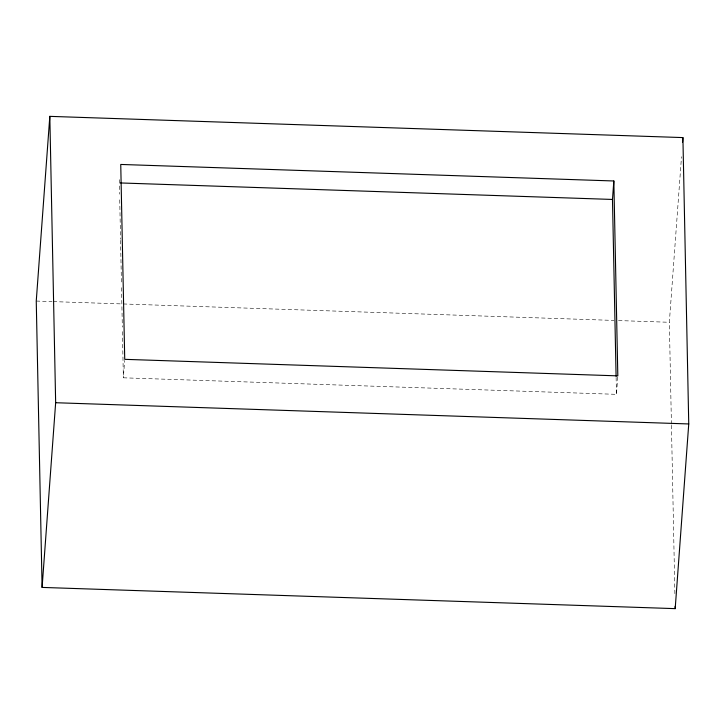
<?xml version="1.0" encoding="UTF-8"?>
<svg xmlns="http://www.w3.org/2000/svg" width="725" height="725" viewBox="0 0 725 725"><rect width="100%" height="100%" fill="white"/><g stroke="black" fill="none" stroke-linecap="round" stroke-linejoin="round"><path stroke-width="0.54" stroke-dasharray="3.62 2.72" d="M119.634 179.655L119.625 194.173M617.736 376.955L616.458 394.337L123.368 377.807L124.646 360.425M671.423 424.143L669.347 322.281L681.5 156.736M36.25 301.047L52.073 301.573M53.206 301.618L122.172 303.929M123.304 303.965L613.948 320.423M618.47 320.568L669.347 322.281M671.45 425.276L674.912 595.062M616.114 377.444L616.458 394.337M119.734 199.81L120.54 239.241M120.567 240.365L121.438 283.176M121.528 287.68L122.335 327.111M122.425 331.615L123.368 377.807"/><path stroke-width="1.09" d="M49.817 116.363L36.25 301.047L42.095 587.413L675.183 608.638L688.75 423.953L682.905 137.587L49.817 116.363L55.653 402.719L42.095 587.413M616.087 376.311L612.48 199.448L613.839 180.978L120.749 164.448L124.727 359.337L617.818 375.867L613.839 180.978M682.578 142.091L682.905 137.587M120.522 182.954L612.48 199.448M55.653 402.719L688.75 423.953M675.138 606.372L675.183 608.638"/></g></svg>
